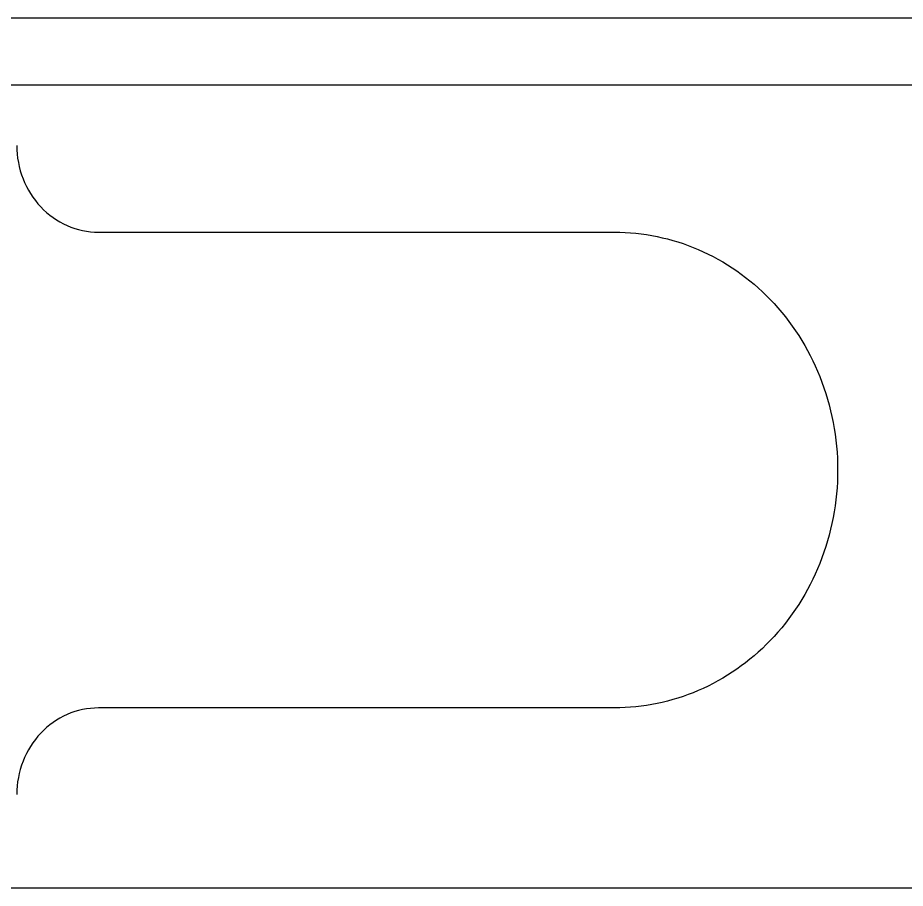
# Model space of a CAD drawing. Header units: millimetres. Extents: x 324 to 7054, y -67 to 2159.
# Drawn here: x 5451.69 to 5472.2, y 1065.87 to 1085.99 of the extents above; entities that cross this region are included whole.
import ezdxf

# ---------------------------------------------------------------- set-up
doc = ezdxf.new("R2010")
doc.units = ezdxf.units.MM
doc.header["$LTSCALE"] = 153.67
doc.layers.get('0').update_dxf_attribs({"linetype": 'CONTINUOUS'})
doc.layers.add('CONSTRUCTION_BODIES', color=7, linetype='CONTINUOUS')

msp = doc.modelspace()

# ---------------------------------------------------------------- linework, layer by layer
at = {"linetype": 'ByBlock'}
for p, q in [((5453.55359, 1081.03606), (5465.4766, 1081.03606)), ((5465.4766, 1070.03606), (5453.55359, 1070.03606))]:
    msp.add_line(p, q, dxfattribs=at)
for points, knots in [([(5451.66822, 1083.03606), (5451.66822, 1082.77611), (5451.76514, 1082.25507), (5452.182, 1081.59127), (5452.80811, 1081.14264), (5453.3086, 1081.03606), (5453.55359, 1081.03606)], [0, 0, 0, 0, 0.25721713, 0.51041203, 0.75758203, 1, 1, 1, 1]), ([(5465.4766, 1081.03606), (5466.13597, 1081.03606), (5467.48627, 1080.75651), (5469.19992, 1079.55231), (5470.3635, 1077.72209), (5470.7764, 1075.53605), (5470.3635, 1073.35002), (5469.19992, 1071.5198), (5467.48627, 1070.3156), (5466.13597, 1070.03606), (5465.4766, 1070.03606)], [0, 0, 0, 0, 0.11882209, 0.24055696, 0.36790558, 0.50000024, 0.63209457, 0.75944299, 0.88117791, 1, 1, 1, 1]), ([(5453.55359, 1070.03606), (5453.3086, 1070.03606), (5452.80811, 1069.92947), (5452.182, 1069.48085), (5451.76514, 1068.81704), (5451.66822, 1068.296), (5451.66822, 1068.03606)], [0, 0, 0, 0, 0.24241766, 0.48958774, 0.74278253, 1, 1, 1, 1])]:
    msp.add_open_spline(points, degree=3, knots=knots, dxfattribs=at)
at = {"layer": 'CONSTRUCTION_BODIES', "linetype": 'ByBlock'}
for p, q in [((5415.5715, 1085.99234), (5514.34378, 1085.99234)), ((5514, 1084.42971), (5415.5595, 1084.42971)), ((5514.34378, 1065.86708), (5415.5715, 1065.86708))]:
    msp.add_line(p, q, dxfattribs=at)

doc.saveas('drawing.dxf')
